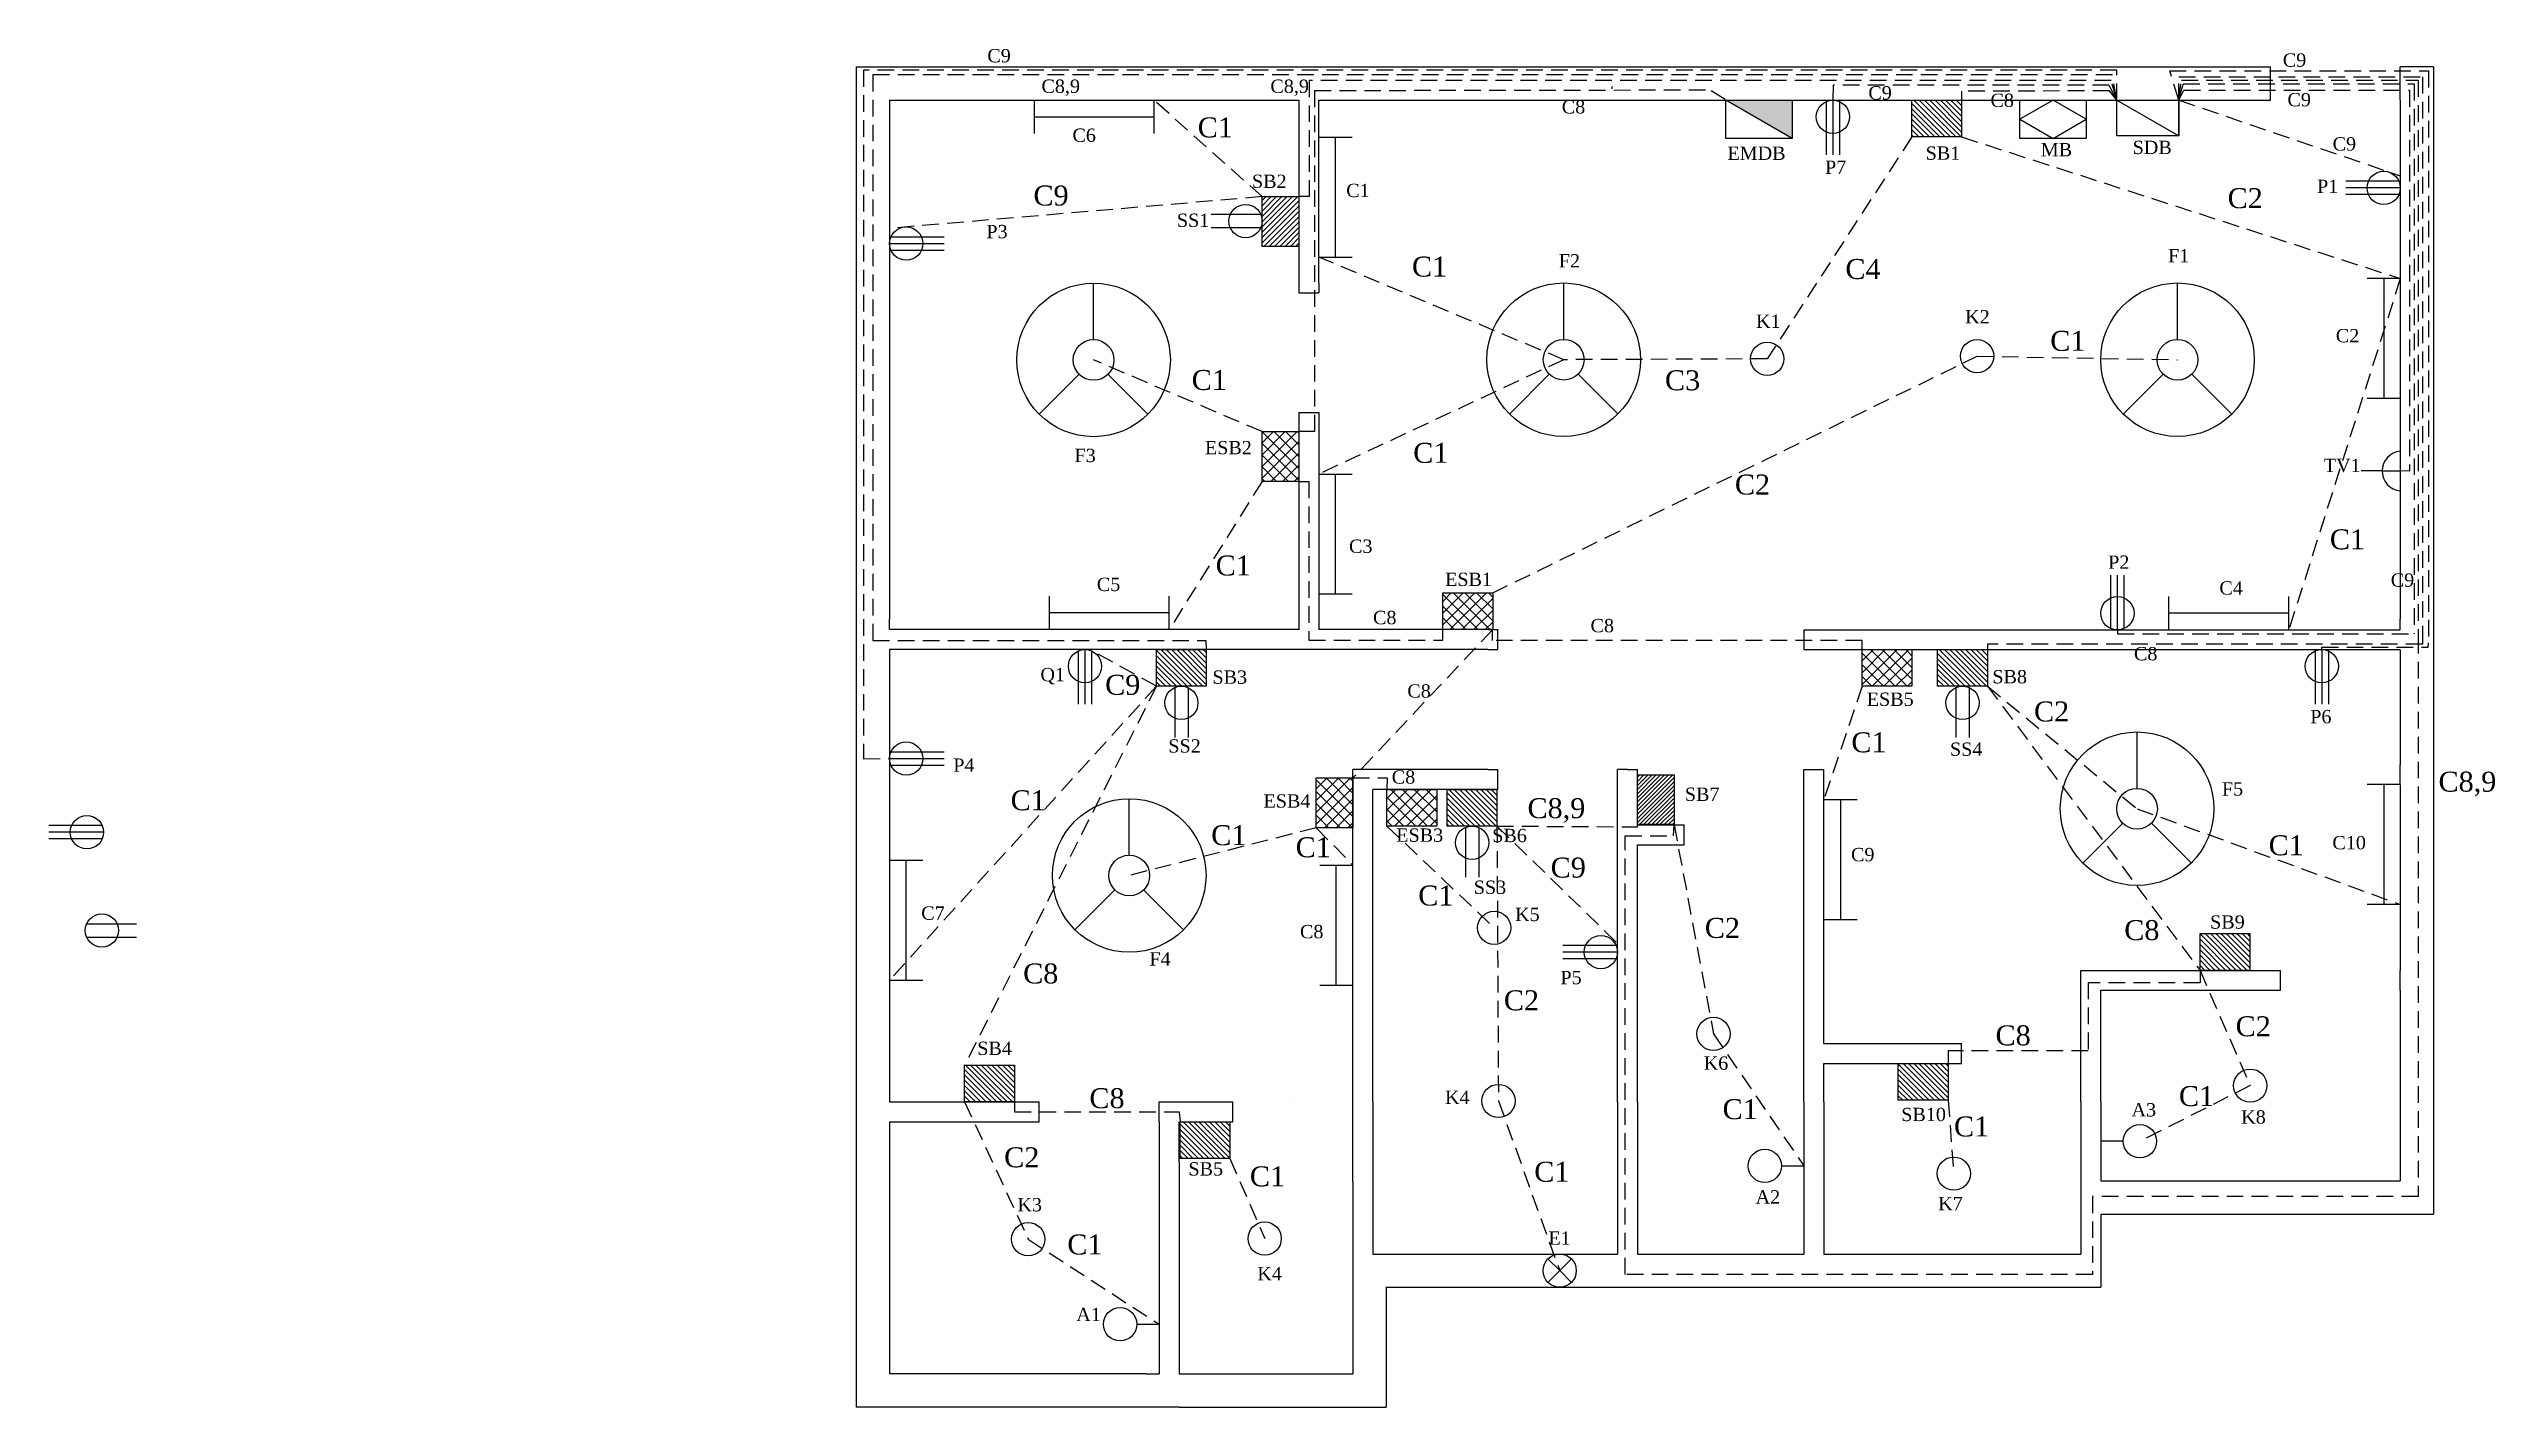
# Model space of a CAD drawing. Header units: inches. Extents: x -616 to 119, y -221 to 187.
import ezdxf

# ---------------------------------------------------------------- set-up
doc = ezdxf.new("R2010")
doc.units = ezdxf.units.IN
doc.header["$LTSCALE"] = 20
doc.header["$MEASUREMENT"] = 0
doc.linetypes.add('HIDDEN', pattern=[0.375, 0.25, -0.125])
for name, color, linetype in [('Fittings', 18, 'Continuous'), ('New Conduit', 5, 'HIDDEN'), ('New Emergency Conduit', 10, 'HIDDEN'), ('Walls', 7, 'Continuous')]:
    doc.layers.add(name, color=color, linetype=linetype)
doc.styles.get("Standard").update_dxf_attribs({"font": 'times.ttf', "height": 6})

# ---------------------------------------------------------------- blocks, each defined once
blk = doc.blocks.new('Fan')
at = {"layer": 'Fittings'}
for p, q in [((0, 6.12), (0, 23.07)), ((-4.32, -4.32), (-16.32, -16.32)), ((4.32, -4.32), (16.32, -16.32))]:
    blk.add_line(p, q, dxfattribs=at)
for radius in [23.07, 6.12]:
    blk.add_circle((0, 0), radius, dxfattribs=at)
blk = doc.blocks.new('Tube Light')
at = {"layer": 'Fittings'}
for p, q in [((0, 0), (-10, 0)), ((-5, 0), (-5, -36)), ((0, -36), (-10, -36))]:
    blk.add_line(p, q, dxfattribs=at)
blk = doc.blocks.new('Ceiling Light')
at = {"layer": 'Fittings'}
blk.add_circle((0, 0), 5, dxfattribs=at)
blk = doc.blocks.new('3 pin socket')
at = {"layer": 'Fittings'}
for p, q in [((-0.42, 2), (-16.42, 2)), ((0, 0), (-16.42, 0)), ((-0.42, -2), (-16.42, -2))]:
    blk.add_line(p, q, dxfattribs=at)
blk.add_circle((-5, 0), 5, dxfattribs=at)
blk = doc.blocks.new('2 pin socket')
at = {"layer": 'Fittings'}
for p, q in [((0.42, 2), (15.36, 2)), ((0.42, -2), (15.36, -2))]:
    blk.add_line(p, q, dxfattribs=at)
blk.add_circle((5, 0), 5, dxfattribs=at)
blk = doc.blocks.new('Wall Light')
at = {"layer": 'Fittings'}
blk.add_line((-6.74, 0), (0, 0), dxfattribs=at)
blk.add_circle((-11.74, 0), 5, dxfattribs=at)
blk = doc.blocks.new('SB New')
at = {"layer": 'Fittings'}
blk.add_lwpolyline([(0, 14.97), (11.03, 14.97), (11.03, 0), (0, 0)], close=True, dxfattribs=at)
blk = doc.blocks.new('SBB')
at = {"layer": 'Fittings'}
h = blk.add_hatch(dxfattribs=at)
h.set_pattern_fill('ANSI31', color=256, scale=7, style=0)
h.set_pattern_definition([(45, (139.0876, 45.9902), (-0.6187184, 0.6187184), [])])
h.paths.add_polyline_path([(-0.04, 14.97), (10.99, 14.97), (10.99, 0), (-0.04, 0)])
blk = doc.blocks.new('Switch Board New')
at = {"layer": 'Fittings'}
h = blk.add_hatch(dxfattribs=at)
h.set_pattern_fill('ANSI31', color=256, scale=9, style=0)
h.set_pattern_definition([(45, (175.8461, 25.8349), (-0.795495, 0.795495), [])])
h.paths.add_polyline_path([(0, 14.97), (11.03, 14.97), (11.03, 0), (0, 0)])
blk.add_blockref('SB New', (0, 0), dxfattribs=at)
blk = doc.blocks.new('Emergency Switch Board')
at = {"layer": 'Fittings'}
h = blk.add_hatch(dxfattribs=at)
h.set_pattern_fill('ANSI37', color=256, scale=20, style=0)
h.set_pattern_definition([(45, (255.487, -103.99), (-1.767767, 1.767767), []), (135, (255.487, -103.99), (-1.767767, -1.767767), [])])
h.paths.add_polyline_path([(0, 14.97), (11.03, 14.97), (11.03, 0), (0, 0)])
blk.add_lwpolyline([(0, 14.97), (11.03, 14.97), (11.03, 0), (0, 0)], close=True, dxfattribs=at)

msp = doc.modelspace()

# ---------------------------------------------------------------- hatches: boundary and pattern name
at = {"layer": 'Fittings'}
msp.add_hatch(color=256, dxfattribs=at).paths.add_polyline_path([(-92.62, 171.68), (-112.54, 171.71), (-92.62, 160.19)])

# ---------------------------------------------------------------- linework, layer by layer
at = {"layer": 'Defpoints'}
for p, q in [((100.16, 181.71), (90.16, 181.71)), ((90.16, 181.71), (90.16, 181.71)), ((-234.84, 116.86), (-234.84, 171.71)), ((-363.84, 12.61), (-363.84, 15.71)), ((-240.84, 15.71), (-240.84, 12.56)), ((-234.84, 15.71), (-234.84, 12.56)), ((90.16, 12.52), (90.16, 15.71)), ((-240.84, 12.61), (-363.84, 12.61)), ((-184.1, 12.61), (-234.84, 12.61)), ((-181.1, 6.61), (-181.1, 12.55)), ((-89.09, 9.71), (-89.09, 9.61)), ((-184.1, 6.61), (-363.84, 6.61)), ((-184.1, 6.61), (-181.1, 6.61)), ((90.16, -34.04), (90.16, -28.04)), ((-184.1, -29.41), (-224.59, -29.41)), ((-181.1, -35.41), (-218.59, -35.41)), ((-142.1, -29.41), (-139.09, -29.41)), ((-139.09, -35.41), (-139.09, -29.41)), ((-89.09, -34.04), (-89.09, -29.41)), ((-83.09, -34.04), (-83.09, -29.41)), ((-224.59, -147.29), (-224.59, -129.29)), ((-276.84, -147.29), (-276.84, -135.29)), ((-276.84, -175.04), (-276.84, -185.04)), ((-224.59, -175.04), (-224.59, -185.04)), ((-276.84, -185.04), (-276.84, -211.04)), ((-224.59, -185.04), (-224.59, -211.04)), ((-214.59, -185.04), (-214.59, -211.04)), ((-276.84, -211.04), (-224.59, -211.04)), ((-214.59, -211.04), (-214.59, -221.04)), ((-276.84, -221.04), (-286.84, -221.04)), ((-276.84, -221.04), (-224.59, -221.04)), ((-224.59, -221.04), (-214.59, -221.04))]:
    msp.add_line(p, q, dxfattribs=at)
at = {"layer": 'Fittings'}
for p, q in [((-92.62, 160.19), (-112.54, 171.71)), ((-14.21, 171.71), (-24.17, 165.96)), ((-4.25, 165.96), (-14.21, 171.71)), ((5, 171.71), (23.59, 160.98)), ((23.59, 160.98), (23.59, 171.71)), ((-24.17, 165.96), (-14.21, 160.22)), ((-14.21, 160.22), (-4.25, 165.96)), ((84.71, 60.28), (78.37, 60.28)), ((84.71, 60.28), (90.16, 60.28)), ((-162.47, -180.04), (-166, -176.5)), ((-162.47, -180.04), (-166, -183.58)), ((-162.47, -180.04), (-158.93, -176.5)), ((-162.47, -180.04), (-158.93, -183.58))]:
    msp.add_line(p, q, dxfattribs=at)
for points in [[(-112.54, 171.71), (-92.62, 171.68), (-92.62, 160.19), (-112.54, 160.19)], [(-24.17, 171.71), (-4.25, 171.71), (-4.25, 160.22), (-24.17, 160.22)], [(5, 171.71), (23.59, 171.71), (23.59, 160.98), (5, 160.98)], [(-251.87, 142.72), (-240.84, 142.72), (-240.84, 127.75), (-251.87, 127.75)]]:
    msp.add_lwpolyline(points, close=True, dxfattribs=at)
msp.add_circle((-162.47, -180.04), 5, dxfattribs=at)
msp.add_arc((90.74, 60.28), 6.03, 95.52893, 263.95218, dxfattribs=at)
at = {"layer": 'New Conduit'}
for p, q in [((5, 180.75), (-371.64, 180.75)), ((-371.64, 180.75), (-371.64, -26.21)), ((-368.87, 179.35), (-368.87, 9.31)), ((3.61, 179.35), (-368.87, 179.35)), ((3.22, 177.66), (-237.75, 177.66)), ((-237.75, 177.66), (-237.75, 142.76)), ((5, 171.71), (3.22, 177.66)), ((5, 171.71), (3.61, 179.35)), ((5, 171.71), (5, 180.75)), ((23.59, 171.71), (20.85, 180.5)), ((20.85, 180.5), (98.58, 180.5)), ((23.59, 171.71), (23.59, 178.7)), ((23.59, 178.7), (96.8, 178.7)), ((23.59, 171.71), (24.36, 177.71)), ((23.59, 171.71), (24.93, 176.58)), ((24.36, 177.71), (95.48, 177.71)), ((24.93, 176.58), (94.29, 176.58)), ((94.29, 176.58), (94.29, 11.36)), ((95.48, 177.71), (95.48, 10.42)), ((96.8, 178.7), (96.8, 9.95)), ((98.58, 180.5), (98.58, 8.59)), ((-251.87, 142.72), (-284.41, 171.71)), ((-146.77, 175.81), (-146.76, 175.14)), ((-80.27, 176.18), (-80.35, 171.71)), ((2.61, 176.18), (-80.27, 176.18)), ((-41.67, 174.4), (-41.68, 171.71)), ((2.78, 174.52), (-41.67, 174.4)), ((5, 171.71), (2.61, 176.18)), ((5, 171.71), (2.78, 174.52)), ((23.59, 171.71), (25.12, 174.75)), ((23.59, 171.71), (90.14, 149.01)), ((25.12, 174.75), (92.93, 174.75)), ((92.93, 174.75), (92.93, 60.21)), ((-56.65, 160.68), (-100.08, 93.98)), ((-41.68, 160.68), (90.16, 118.11)), ((-251.87, 142.72), (-363.85, 133.18)), ((-237.75, 142.76), (-240.84, 142.79)), ((-161.26, 93.72), (-234.84, 124.57)), ((90.16, 118.11), (56.64, 12.52)), ((-161.26, 93.72), (-234.84, 59.35)), ((-100.08, 93.98), (-161.26, 93.72)), ((92.93, 60.21), (90.16, 60.28)), ((-368.87, 9.31), (-268.81, 9.31)), ((-268.81, 9.31), (-268.67, 6.61)), ((-33.88, 8.23), (-33.91, 6.61)), ((96.8, 8.23), (-33.88, 8.23)), ((5.14, 12.52), (5.14, 11.36)), ((5.14, 11.36), (94.29, 11.36)), ((95.48, 10.42), (95.48, -157.72)), ((96.8, 9.95), (96.8, 8.23)), ((98.55, 7.35), (98.58, 8.59)), ((-283.64, -4.42), (-303.73, 6.59)), ((66.54, 6.61), (66.54, 7.35)), ((66.54, 7.35), (98.55, 7.35)), ((-283.64, -4.42), (-363.84, -92.71)), ((-283.64, -4.42), (-341.29, -118.26)), ((-33.91, -4.42), (11.04, -41.22)), ((-33.91, -4.42), (29.96, -89.79)), ((-371.64, -26.21), (-363.84, -26.15)), ((11.04, -41.22), (90.16, -69.98)), ((-181.31, -46.44), (-139.11, -46.68)), ((-181.31, -46.44), (-145.09, -81.66)), ((-181.31, -46.44), (-180.87, -129.05)), ((-142.74, -181.19), (-142.74, -49.36)), ((-142.74, -49.36), (-128.29, -49.36)), ((-139.11, -46.68), (-139.13, -45.99)), ((-128.29, -49.36), (-128.1, -45.99)), ((-128.1, -45.99), (-116.25, -108.89)), ((29.96, -93.5), (-3.66, -93.5)), ((-3.66, -93.5), (-3.66, -113.95)), ((29.96, -89.79), (45.07, -124.44)), ((29.96, -89.79), (29.96, -93.5)), ((-116.25, -108.89), (-89.09, -148.56)), ((-45.69, -113.95), (-45.73, -117.79)), ((-3.66, -113.95), (-45.69, -113.95)), ((45.07, -124.44), (11.91, -141.16)), ((-341.29, -129.29), (-322.16, -170.61)), ((-326.32, -129.29), (-326.32, -132.36)), ((-180.87, -129.05), (-162.47, -180.04)), ((-45.73, -128.82), (-44.03, -150.89)), ((-326.32, -132.36), (-276.85, -132.36)), ((-276.85, -132.36), (-276.52, -135.29)), ((-261.55, -146.32), (-251.12, -170.41)), ((95.48, -157.72), (-2.32, -157.72)), ((-2.32, -157.72), (-2.32, -181.19)), ((-322.16, -170.61), (-282.84, -196.15)), ((-2.32, -181.19), (-142.74, -181.19))]:
    msp.add_line(p, q, dxfattribs=at)
at = {"layer": 'New Emergency Conduit'}
for p, q in [((-236.17, 174.63), (-117.32, 174.82)), ((-236.17, 174.63), (-236.17, 72.13)), ((-112.7, 171.89), (-117.32, 174.82)), ((-251.87, 72.11), (-302.54, 93.65)), ((-182.6, 23.63), (-37.04, 94.79)), ((-37.04, 94.79), (23.2, 93.71)), ((-236.17, 72.13), (-240.84, 72.13)), ((-251.87, 57.14), (-279.83, 12.61)), ((-240.84, 57.14), (-237.87, 57.14)), ((-237.87, 57.14), (-237.87, 9.48)), ((-237.87, 9.48), (-197.58, 9.48)), ((-182.6, 12.61), (-224.59, -31.98)), ((-197.58, 9.48), (-197.57, 12.61)), ((-182.67, 9.32), (-182.67, 12.61)), ((-71.6, 9.32), (-182.67, 9.32)), ((-71.6, 6.61), (-71.6, 9.32)), ((-71.6, -4.42), (-83.09, -38.57)), ((-224.59, -31.98), (-214.33, -31.98)), ((-214.33, -31.98), (-214.39, -35.41)), ((-235.62, -46.95), (-291.81, -61.28)), ((-235.62, -46.95), (-224.59, -58.2)), ((-214.39, -46.44), (-182.15, -77.01))]:
    msp.add_line(p, q, dxfattribs=at)
at = {"layer": 'Walls'}
for p, q in [((-373.84, 181.71), (51.16, 181.71)), ((-373.84, 181.71), (-373.84, -185.04)), ((51.16, 171.71), (51.16, 181.71)), ((90.16, 171.71), (90.16, 181.71)), ((100.16, 181.71), (100.16, -163.04)), ((-363.84, 171.71), (-240.84, 171.71)), ((-363.84, 171.71), (-363.84, 15.71)), ((-240.84, 171.71), (-240.84, 113.86)), ((-234.84, 171.71), (51.16, 171.71)), ((90.16, 171.71), (90.16, 15.71)), ((-240.84, 113.86), (-234.84, 113.86)), ((-234.84, 116.86), (-234.84, 113.86)), ((-240.84, 77.86), (-240.84, 15.71)), ((-240.84, 77.86), (-234.84, 77.86)), ((-234.84, 77.84), (-234.84, 77.86)), ((-234.84, 77.84), (-234.84, 15.71)), ((-184.1, 12.61), (-181.1, 12.61)), ((-181.1, 12.61), (-181.1, 12.55)), ((-89.09, 12.52), (-89.09, 9.71)), ((-89.09, 12.52), (90.16, 12.52)), ((-89.09, 9.61), (-89.09, 6.61)), ((-363.84, 6.61), (-363.84, -129.29)), ((-89.09, 6.61), (90.16, 6.61)), ((90.16, 6.52), (90.16, -28.04)), ((-224.59, -129.29), (-224.59, -29.41)), ((-218.59, -129.29), (-218.59, -35.41)), ((-184.1, -29.41), (-181.1, -29.41)), ((-181.1, -35.41), (-181.1, -29.41)), ((-145.09, -34.04), (-145.09, -29.41)), ((-142.1, -29.41), (-145.09, -29.41)), ((-145.09, -129.29), (-145.09, -34.04)), ((-139.09, -46.04), (-139.09, -35.41)), ((-89.09, -29.41), (-83.09, -29.41)), ((-89.09, -46.04), (-89.09, -34.04)), ((-83.09, -111.79), (-83.09, -34.04)), ((90.16, -34.04), (90.16, -89.79)), ((-139.09, -46.04), (-126.29, -46.04)), ((-126.29, -46.04), (-125.09, -46.04)), ((-125.09, -52.04), (-125.09, -46.04)), ((-89.09, -52.04), (-89.09, -46.04)), ((-139.09, -129.29), (-139.09, -52.04)), ((-139.09, -52.04), (-125.09, -52.04)), ((-89.09, -129.29), (-89.09, -52.04)), ((-5.84, -89.79), (52.66, -89.79)), ((-5.84, -95.79), (-5.84, -89.79)), ((52.66, -89.79), (54.16, -89.79)), ((54.16, -95.79), (54.16, -89.79)), ((90.16, -95.79), (90.16, -89.79)), ((-5.84, -111.79), (-5.84, -95.79)), ((0.16, -117.79), (0.16, -95.79)), ((0.16, -95.79), (54.16, -95.79)), ((90.16, -95.79), (90.16, -153.04)), ((-83.09, -111.79), (-43.07, -111.79)), ((-43.07, -111.79), (-41.69, -111.79)), ((-41.69, -117.79), (-41.69, -111.79)), ((-5.84, -117.79), (-5.84, -111.79)), ((-83.09, -129.29), (-83.09, -117.79)), ((-83.09, -117.79), (-41.69, -117.79)), ((-5.84, -129.29), (-5.84, -117.79)), ((0.16, -129.29), (0.16, -117.79)), ((-363.84, -129.29), (-318.85, -129.29)), ((-363.84, -129.29), (-318.85, -129.29)), ((-318.85, -135.29), (-318.85, -129.29)), ((-282.84, -129.29), (-276.84, -129.29)), ((-282.84, -135.29), (-282.84, -129.29)), ((-276.84, -129.29), (-260.66, -129.29)), ((-260.66, -135.29), (-260.66, -129.29)), ((-242.59, -129.29), (-242.59, -129.29)), ((-218.59, -129.29), (-218.59, -175.04)), ((-145.09, -129.29), (-145.09, -175.04)), ((-139.09, -129.29), (-139.09, -175.04)), ((-89.09, -129.29), (-89.09, -175.04)), ((-83.09, -129.29), (-83.09, -175.04)), ((-5.84, -129.29), (-5.84, -175.04)), ((0.16, -129.29), (0.16, -153.04)), ((-363.84, -135.29), (-318.85, -135.29)), ((-363.84, -135.29), (-318.85, -135.29)), ((-363.84, -135.29), (-363.84, -175.04)), ((-282.84, -135.29), (-282.84, -175.04)), ((-276.84, -135.29), (-260.66, -135.29)), ((-276.84, -147.29), (-276.84, -153.29)), ((-276.84, -153.29), (-276.84, -175.04)), ((-224.59, -153.29), (-224.59, -147.29)), ((-224.59, -153.29), (-224.59, -175.04)), ((0.16, -153.04), (90.16, -153.04)), ((0.16, -163.04), (90.16, -163.04)), ((0.16, -163.04), (0.16, -175.04)), ((90.16, -163.04), (100.16, -163.04)), ((-363.84, -175.04), (-363.84, -185.04)), ((-282.84, -175.04), (-282.84, -211.04)), ((-218.59, -175.04), (-145.09, -175.04)), ((-139.09, -175.04), (-89.09, -175.04)), ((-83.09, -175.04), (-5.84, -175.04)), ((0.16, -175.04), (0.16, -185.04)), ((-373.84, -185.04), (-373.84, -221.04)), ((-363.84, -185.04), (-363.84, -211.04)), ((-214.59, -185.04), (0.16, -185.04)), ((-286.84, -211.04), (-363.84, -211.04)), ((-286.84, -211.04), (-282.84, -211.04)), ((-286.84, -221.04), (-373.84, -221.04))]:
    msp.add_line(p, q, dxfattribs=at)

# ---------------------------------------------------------------- block references
at = {"layer": 'Fittings'}
for name, p, rotation in [('Tube Light', (-320.41, 171.71), 90), ('3 pin socket', (-80.35, 171.71), 90), ('Switch Board New', (-56.65, 171.71), 270), ('Tube Light', (-234.84, 124.57), 180), ('2 pin socket', (-251.87, 135.39), 180), ('Switch Board New', (-240.84, 142.72), 180), ('3 pin socket', (-363.84, 128.62), 180), ('Emergency Switch Board', (-240.84, 72.11), 180), ('Tube Light', (-234.84, 23.35), 180), ('Tube Light', (-279.83, 12.61), 270), ('Emergency Switch Board', (-182.6, 12.61), 90), ('3 pin socket', (5.14, 12.52), 270), ('Tube Light', (56.64, 12.52), 270), ('3 pin socket', (-305.12, 6.61), 90), ('Switch Board New', (-283.64, 6.61), 270), ('Emergency Switch Board', (-71.6, 6.61), 270), ('Switch Board New', (-48.88, 6.61), 270), ('3 pin socket', (66.54, 6.61), 90), ('2 pin socket', (-276.16, -4.42), 270), ('2 pin socket', (-41.39, -4.42), 270), ('3 pin socket', (-363.84, -26.15), 180), ('Emergency Switch Board', (-224.59, -31.98), 180), ('Emergency Switch Board', (-199.42, -46.44), 90), ('Switch Board New', (-196.28, -35.41), 270), ('2 pin socket', (-188.79, -46.44), 270), ('Tube Light', (-363.84, -92.71), 180), ('Tube Light', (-234.59, -94.2), 180), ('Switch Board New', (44.93, -89.79), 90), ('Switch Board New', (-326.32, -129.29), 90), ('Switch Board New', (-60.7, -117.79), 270), ('Switch Board New', (-276.52, -135.29), 270), ('Wall Light', (0.16, -141.16), 180)]:
    msp.add_blockref(name, p, dxfattribs=dict(at, rotation=rotation))
for name, p in [('3 pin socket', (90.16, 145.34)), ('Tube Light', (90.16, 118.11)), ('Fan', (-302.54, 93.65)), ('Fan', (-161.26, 93.72)), ('Fan', (23.2, 93.71)), ('Ceiling Light', (-100.08, 93.98)), ('Ceiling Light', (-37.04, 94.79)), ('Fan', (11.04, -41.22)), ('SB New', (-139.13, -45.99)), ('SBB', (-139.09, -45.99)), ('Tube Light', (90.16, -33.98)), ('3 pin socket', (-600.05, -48.3)), ('Fan', (-291.81, -61.28)), ('Tube Light', (-73.11, -38.57)), ('2 pin socket', (-605.55, -77.82)), ('Ceiling Light', (-182.15, -77.01)), ('3 pin socket', (-145.09, -84.31)), ('Ceiling Light', (-116.25, -108.89)), ('Ceiling Light', (-180.87, -129.05)), ('Ceiling Light', (45.07, -124.44)), ('Wall Light', (-89.09, -148.56)), ('Ceiling Light', (-44.03, -150.89)), ('Ceiling Light', (-322.16, -170.61)), ('Ceiling Light', (-251.12, -170.41)), ('Wall Light', (-282.84, -196.15))]:
    msp.add_blockref(name, p, dxfattribs=at)

# ---------------------------------------------------------------- texts
at = {"layer": 'Fittings', "char_height": 4}
for s, insert, width, attachment_point in [('C6', (-308.89, 163.19), 24.8887, 1), ('EMDB', (-112.04, 157.77), 16.6402, 1), ('SB1', (-52.49, 157.81), 15.2148, 1), ('MB', (-17.88, 158.84), 17.0627, 1), ('SDB', (9.72, 159.53), 14.9673, 1), ('SB2', (-254.94, 149.34), 12.5682, 1), ('P7', (-82.73, 153.57), 13.8177, 1), ('P1', (65.15, 147.82), 13.0828, 1), ('C1', (-226.61, 146.59), 20.4015, 1), ('P3', (-334.75, 134.24), 15.4379, 1), ('SS1', (-277.49, 137.63), 17.3226, 1), ('     F2', (-170.28, 125.45), 49.235, 1), ('F1', (20.36, 126.98), 17.2576, 1), ('  K1', (-106.49, 107.3), 11.4624, 1), ('    K2', (-46.66, 108.64), 46.4483, 1), ('C2', (74.3, 102.94), 10.3022, 2), ('F3', (-308.26, 66.96), 16.2687, 1), ('ESB2', (-269.08, 69.3), 14.3687, 1), ('TV1', (67.18, 63.95), 37.7947, 1), ('\\PC3', (-225.77, 46.34), 17.9033, 1), ('ESB1', (-196.9, 29.72), 17.0327, 1), ('P2', (2.37, 34.88), 22.1294, 1), ('C5', (-301.56, 28.2), 20.0231, 1), ('   C4', (31.26, 27.13), 12.5034, 1), ('Q1', (-318.51, 1.1), 14.7175, 1), ('SB3', (-266.81, 0.34), 10.1091, 1), ('SB8', (-32.44, 0.46), 16.5179, 1), ('ESB5', (-70.19, -6.31), 27.9969, 1), ('P6', (63.09, -11.53), 11.6618, 1), ('SS2', (-280.07, -20.35), 10.5633, 1), ('SS4', (-45.18, -21.32), 15.1092, 1), ('P4', (-344.71, -26.11), 13.4705, 1), ('SB7', (-124.85, -34.87), 11.2639, 1), ('F5', (36.54, -33.27), 22.648, 1), ('ESB4', (-251.47, -36.89), 17.543, 1), ('ESB3', (-211.58, -47.15), 17.9578, 1), ('SB6', (-182.74, -47.26), 20.4474, 1), ('C10', (69.75, -49.42), 13.2863, 1), ('C9', (-74.91, -53), 17.1687, 1), ('SS3', (-188.29, -62.81), 10.2383, 1), ('C7', (-354.33, -70.58), 13.6619, 1), ('K5', (-175.87, -70.99), 10.9882, 1), ('SB9', (33, -73.27), 16.9092, 1), ('C8', (-240.51, -76.15), 13.5297, 1), ('    F4', (-291.81, -84.35), 20.9198, 1), ('P5', (-162.24, -89.95), 15.3575, 1), ('SB4', (-337.49, -111.21), 18.3192, 1), ('K6', (-119.19, -115.66), 16.3544, 1), ('K4', (-196.93, -125.93), 7.9115, 1), ('SB10', (-59.82, -131.1), 12.5676, 1), ('A3', (9.39, -129.69), 13.0645, 1), ('K8', (42.34, -131.85), 24.2954, 1), ('SB5', (-274.03, -147.46), 13.4295, 1), ('   K3', (-329.96, -158.22), 14.8781, 1), ('A2', (-103.59, -155.87), 15.348, 1), ('K7', (-48.72, -157.88), 19.779, 1), ('E1', (-165.86, -168.26), 25.0881, 1), ('K4', (-253.33, -178.94), 13.2858, 1), ('A1', (-307.74, -191.21), 10.1148, 1)]:
    msp.add_mtext(s, dxfattribs=dict(at, insert=insert, width=width, attachment_point=attachment_point))
at = {"layer": 'New Conduit', "attachment_point": 1}
for s, insert, char_height, width in [('C9', (-334.47, 187.08), 4, 7.7291), ('C9', (54.85, 185.77), 4, 7.4154), ('C8,9', (-318.2, 177.92), 4, 10.5978), ('C8,9', (-249.4, 177.91), 4, 14.881), ('C9', (-69.71, 175.92), 4, 9.1147), ('C8', (-33.01, 173.68), 4, 9.4082), ('C9', (56.24, 173.87), 4, 7.4154), ('C1', (-271.24, 166.53), 6, 12.3427), ('C9', (69.81, 160.58), 4, 7.4154), ('C9', (-320.61, 146.06), 6, 12.7577), ('C2', (38.26, 145.28), 6, 10.9094), ('C1', (-206.86, 124.71), 6, 13.8257), ('C4', (-76.6, 123.98), 6, 14.5534), ('C3', (-130.82, 90.54), 6, 20.3747), ('C1', (-206.49, 68.73), 6, 16.7364), ('C1', (68.97, 42.75), 6, 7.2729), ('C9', (87.28, 29.5), 4, 9.2649), ('C8', (10.11, 7.37), 4, 15.9181), ('C9', (-299.07, -0.98), 6, 8.9179), ('C2', (-19.92, -8.99), 6, 14.9187), ('C1', (-327.46, -35.68), 6, 9.8567), ('C8,9', (101.63, -30.09), 6, 22.4071), ('C8,9', (-172.14, -38.05), 6, 14.4564), ('C1', (50.6, -49.2), 6, 2.3198), ('C9', (-165.18, -55.91), 6, 13.6642), ('C2', (-118.86, -74.04), 6, 14.626), ('C8', (7.18, -74.7), 6, 22.7847), ('C8', (-323.71, -87.73), 6, 8.9179), ('C2', (-179.24, -95.8), 6, 14.7855), ('C8', (-31.49, -106.33), 6, 6.815), ('C2', (40.67, -103.59), 6, 16.1365), ('C1', (23.62, -124.58), 6, 15.5276), ('C8', (-303.8, -125.21), 6, 12.3572), ('C1', (-113.51, -128.5), 6, 12.8424), ('C1', (-43.97, -133.71), 6, 19.1812), ('C2', (-329.42, -142.98), 6, 13.2614), ('C1', (-255.58, -148.7), 6, 9.9461), ('C1', (-170.12, -147.32), 6, 10.0818), ('C1', (-310.43, -169.17), 6, 12.3572)]:
    msp.add_mtext(s, dxfattribs=dict(at, insert=insert, char_height=char_height, width=width))
at = {"layer": 'New Emergency Conduit', "attachment_point": 1}
for s, insert, char_height, width in [('C8', (-161.84, 171.71), 4, 29.2602), ('C1', (-15.06, 102.39), 6, 32.0046), ('C1', (-273.05, 90.63), 6, 15.2527), ('C2', (-109.82, 59.21), 6, 20.2421), ('C1', (-265.85, 34.88), 6, 17.2049), ('C8', (-218.56, 18.24), 4, 11.4126), ('C8', (-153.2, 15.82), 4, 12.2151), ('C8', (-208.25, -3.83), 4, 13.4275), ('C1', (-74.81, -18.26), 6, 16.2448), ('C8', (-212.93, -29.69), 4, 13.4275), ('C1', (-267.2, -46.17), 6, 16.5146), ('C1', (-241.81, -49.8), 6, 16.0091), ('C1', (-204.98, -64.31), 6, 15.7332)]:
    msp.add_mtext(s, dxfattribs=dict(at, insert=insert, char_height=char_height, width=width))

doc.saveas('drawing.dxf')
